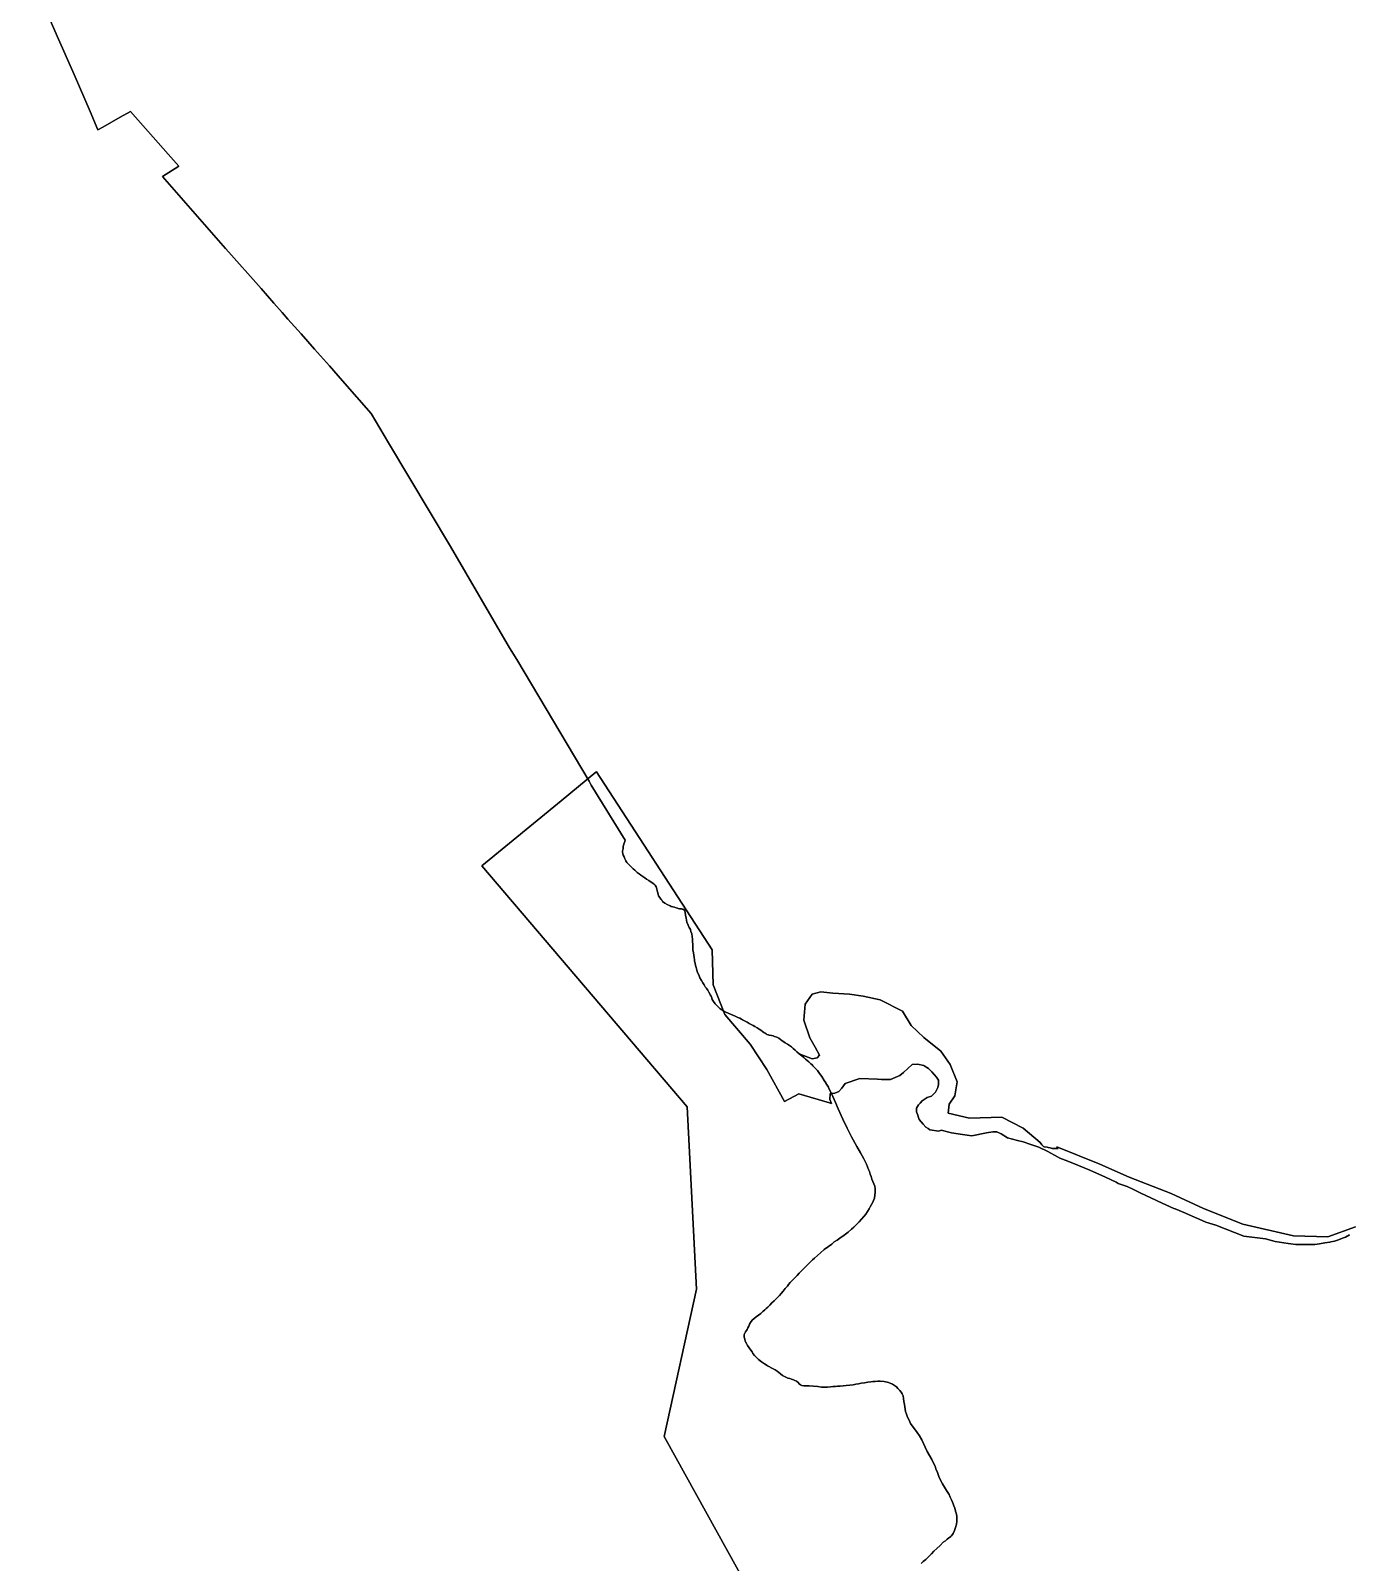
# Model space of a CAD drawing. Header units: inches. Extents: x 11258954 to 11313122, y 3645444 to 3695200.
# Drawn here: x 11279026 to 11282237, y 3667935 to 3671668 of the extents above; entities that cross this region are included whole.
import ezdxf

# ---------------------------------------------------------------- set-up
doc = ezdxf.new("R2010")
doc.units = ezdxf.units.IN
doc.header["$MEASUREMENT"] = 0
doc.layers.add('AnnexationHistory', color=183, linetype='Continuous')
doc.layers.add('ZipCode', color=108, linetype='Continuous')

msp = doc.modelspace()

# ---------------------------------------------------------------- linework, layer by layer
at = {"layer": 'AnnexationHistory'}
for points in [[(11282254.058, 3668752.615, 0), (11282187.214, 3668728.742, 0), (11282103.6595, 3668731.1295, 0), (11281979.521, 3668759.7765, 0), (11281884.03, 3668797.973, 0), (11281805.25, 3668833.782, 0), (11281702.597, 3668874.366, 0), (11281630.9785, 3668905.4005, 0), (11281526.65, 3668948.1, 100), (11281530.2, 3668943.65, 100), (11281526.75, 3668943.7, 100), (11281515.2, 3668943.9, 100), (11281510.6, 3668945.85, 100), (11281505.8, 3668946, 100), (11281503, 3668947.45, 100), (11281495.7, 3668947.75, 100), (11281493.85, 3668948.8, 100), (11281489.9, 3668953, 100), (11281486.1, 3668958.8, 100), (11281444.771, 3668993.7295, 0), (11281392.251, 3669019.9895, 0), (11281313.471, 3669017.6025, 0), (11281262.1445, 3669029.539, 0), (11281264.532, 3669052.218, 0), (11281277.662, 3669072.51, 0), (11281283.63, 3669105.9315, 0), (11281266.919, 3669148.9025, 0), (11281244.24, 3669181.131, 0), (11281202.4625, 3669214.5525, 0), (11281171.428, 3669243.2, 0), (11281150.7695, 3669278.7665, 100), (11281096.229, 3669306.463, 0), (11281054.4515, 3669314.8185, 0), (11281021.0295, 3669319.593, 0), (11280980.446, 3669321.98, 0), (11280951.7985, 3669325.561, 0), (11280930.313, 3669319.593, 0), (11280913.602, 3669295.72, 0), (11280910.021, 3669256.33, 0), (11280924.345, 3669213.359, 0), (11280937.475, 3669190.68, 0), (11280948.2175, 3669171.582, 0), (11280942.2495, 3669164.42, 0), (11280930.313, 3669162.0325, 0), (11280899, 3669174.5, 0), (11280893, 3669179.5, 0), (11280889, 3669183.75, 0), (11280884, 3669187.5, 0), (11280880, 3669191.25, 0), (11280875, 3669194.5, 0), (11280870, 3669197.75, 0), (11280865, 3669201, 0), (11280861, 3669203.75, 0), (11280857, 3669206.5, 0), (11280853, 3669209.5, 0), (11280849, 3669212.5, 0), (11280844, 3669215.5, 0), (11280839, 3669217, 0), (11280835, 3669218.25, 0), (11280831, 3669219, 0), (11280826, 3669220, 0), (11280824, 3669221, 0), (11280823, 3669221, 0), (11280820, 3669222, 0), (11280818, 3669223.25, 0), (11280816, 3669224.5, 0), (11280813, 3669226.75, 0), (11280809, 3669229.25, 0), (11280805, 3669232, 0), (11280801, 3669235, 0), (11280796, 3669238, 0), (11280791, 3669240.75, 0), (11280787, 3669243.25, 0), (11280782, 3669245.75, 0), (11280777, 3669248.5, 0), (11280772, 3669251.5, 0), (11280767, 3669254, 0), (11280764, 3669255.75, 0), (11280761, 3669257, 0), (11280758, 3669259, 0), (11280754, 3669261, 0), (11280749, 3669263, 0), (11280743, 3669266, 0), (11280737, 3669268.75, 0), (11280731, 3669271.25, 0), (11280726, 3669273.75, 0), (11280720, 3669276.25, 0), (11280715, 3669278.75, 0), (11280710, 3669281.5, 0), (11280706, 3669284, 0), (11280703, 3669287.25, 0), (11280699, 3669291.5, 0), (11280694, 3669296.5, 0), (11280690, 3669302, 0), (11280687, 3669306.5, 0), (11280686, 3669311, 0), (11280684, 3669315, 0), (11280682, 3669318.5, 0), (11280682, 3669319.25, 0), (11280679, 3669324.5, 0), (11280676, 3669329.5, 0), (11280673, 3669334, 0), (11280673, 3669334.25, 0), (11280670, 3669338, 0), (11280667, 3669342.25, 0), (11280664, 3669347.5, 0), (11280661, 3669353.5, 0), (11280657, 3669360, 0), (11280654, 3669367, 0), (11280651, 3669372.75, 0), (11280649, 3669378.5, 0), (11280648, 3669384.75, 0), (11280646, 3669390, 0), (11280645, 3669395.25, 0), (11280644, 3669400.5, 0), (11280644, 3669404.75, 0), (11280643, 3669409.5, 0), (11280642, 3669415, 0), (11280641, 3669421, 0), (11280640, 3669428, 0), (11280640, 3669435.5, 0), (11280640, 3669441.75, 0), (11280639, 3669447.5, 0), (11280639, 3669453.75, 0), (11280638, 3669460, 0), (11280637, 3669466.5, 0), (11280635, 3669472.5, 0), (11280634, 3669477.25, 0), (11280631, 3669482.5, 0), (11280628, 3669488.25, 0), (11280625, 3669495.5, 0), (11280623, 3669505, 0), (11280622, 3669512.75, 0), (11280621, 3669519.5, 0), (11280619, 3669524.5, 0), (11280615, 3669527, 0), (11280614, 3669527.25, 0), (11280612, 3669527.5, 0), (11280611, 3669527.5, 0), (11280609, 3669527.5, 0), (11280607, 3669527.75, 0), (11280604, 3669528.5, 0), (11280602, 3669529.25, 0), (11280599, 3669530.25, 0), (11280595, 3669531.5, 0), (11280591, 3669532.5, 0), (11280587, 3669533.5, 0), (11280584, 3669535, 0), (11280577, 3669538.25, 0), (11280571, 3669542, 0), (11280566, 3669546, 0), (11280564, 3669549.25, 0), (11280563, 3669550.5, 0), (11280562, 3669551.75, 0), (11280560, 3669553.5, 0), (11280559, 3669555.25, 0), (11280556, 3669559.25, 0), (11280555, 3669563, 0), (11280554, 3669567, 0), (11280553, 3669571.5, 0), (11280552, 3669576.5, 0), (11280550, 3669581.25, 0), (11280548, 3669585.25, 0), (11280545, 3669587.75, 0), (11280543, 3669589.5, 0), (11280540, 3669592, 0), (11280536, 3669594.5, 0), (11280532, 3669597.25, 0), (11280527, 3669600.5, 0), (11280523, 3669603.5, 0), (11280518, 3669606.5, 0), (11280513, 3669609.75, 0), (11280509, 3669613, 0), (11280504, 3669616.25, 0), (11280501, 3669619.5, 0), (11280498, 3669622, 0), (11280494, 3669625, 0), (11280490, 3669629, 0), (11280486, 3669633, 0), (11280482, 3669637.5, 0), (11280479, 3669641, 0), (11280476, 3669645, 0), (11280474, 3669649.5, 0), (11280472, 3669654.5, 0), (11280470, 3669658.5, 0), (11280469, 3669662.5, 0), (11280468, 3669666, 0), (11280468, 3669668.5, 0), (11280469, 3669671.25, 0), (11280470, 3669675, 0), (11280470, 3669676.5, 0), (11280470, 3669679, 0), (11280471, 3669683.25, 0), (11280472, 3669687.5, 0), (11280474, 3669691.5, 0), (11280475, 3669695.25, 0), (11280392, 3669829.5, 0), (11280387, 3669838.75, 0), (11280211, 3670135, 0), (11280193, 3670163.75, 0), (11280049, 3670411, 0), (11279898, 3670663.5, 0), (11279856, 3670735, 0), (11279786, 3670814, 0), (11279754, 3670850.75, 0), (11279718, 3670891.25, 0), (11279685, 3670929, 0), (11279653, 3670965, 0), (11279639, 3670980.5, 0), (11279619, 3671003.25, 0), (11279588, 3671039, 0), (11279581, 3671046.5, 0), (11279509, 3671128, 0), (11279501, 3671137, 0), (11279347, 3671312, 0), (11279387, 3671337.5, 0), (11279361, 3671366.75, 0), (11279269, 3671471, 0), (11279244, 3671456.5, 0), (11279223, 3671444.5, 0), (11279202, 3671432.75, 0), (11279190, 3671426, 0), (11279171, 3671471, 0), (11279132, 3671561, 0), (11279091, 3671654.5, 0), (11279026, 3671804, 0)], [(11279026, 3671804, 0), (11279091, 3671654.5, 0), (11279132, 3671561, 0), (11279171, 3671471, 0), (11279190, 3671426, 0), (11279202, 3671432.75, 0), (11279223, 3671444.5, 0), (11279244, 3671456.5, 0), (11279269, 3671471, 0), (11279361, 3671366.75, 0), (11279387, 3671337.5, 0), (11279347, 3671312, 0), (11279501, 3671137, 0), (11279509, 3671128, 0), (11279581, 3671046.5, 0), (11279588, 3671039, 0), (11279619, 3671003.25, 0), (11279639, 3670980.5, 0), (11279653, 3670965, 0), (11279685, 3670929, 0), (11279718, 3670891.25, 0), (11279754, 3670850.75, 0), (11279786, 3670814, 0), (11279856, 3670735, 0), (11279898, 3670663.5, 0), (11280049, 3670411, 0), (11280193, 3670163.75, 0), (11280211, 3670135, 0), (11280387, 3669838.75, 0), (11280392, 3669829.5, 0), (11280475, 3669695.25, 0), (11280474, 3669691.5, 0), (11280472, 3669687.5, 0), (11280471, 3669683.25, 0), (11280470, 3669679, 0), (11280470, 3669676.5, 0), (11280470, 3669675, 0), (11280469, 3669671.25, 0), (11280468, 3669668.5, 0), (11280468, 3669666, 0), (11280469, 3669662.5, 0), (11280470, 3669658.5, 0), (11280472, 3669654.5, 0), (11280474, 3669649.5, 0), (11280476, 3669645, 0), (11280479, 3669641, 0), (11280482, 3669637.5, 0), (11280486, 3669633, 0), (11280490, 3669629, 0), (11280494, 3669625, 0), (11280498, 3669622, 0), (11280501, 3669619.5, 0), (11280504, 3669616.25, 0), (11280509, 3669613, 0), (11280513, 3669609.75, 0), (11280518, 3669606.5, 0), (11280523, 3669603.5, 0), (11280527, 3669600.5, 0), (11280532, 3669597.25, 0), (11280536, 3669594.5, 0), (11280540, 3669592, 0), (11280543, 3669589.5, 0), (11280545, 3669587.75, 0), (11280548, 3669585.25, 0), (11280550, 3669581.25, 0), (11280552, 3669576.5, 0), (11280553, 3669571.5, 0), (11280554, 3669567, 0), (11280555, 3669563, 0), (11280556, 3669559.25, 0), (11280559, 3669555.25, 0), (11280560, 3669553.5, 0), (11280562, 3669551.75, 0), (11280563, 3669550.5, 0), (11280564, 3669549.25, 0), (11280566, 3669546, 0), (11280571, 3669542, 0), (11280577, 3669538.25, 0), (11280584, 3669535, 0), (11280587, 3669533.5, 0), (11280591, 3669532.5, 0), (11280595, 3669531.5, 0), (11280599, 3669530.25, 0), (11280602, 3669529.25, 0), (11280604, 3669528.5, 0), (11280607, 3669527.75, 0), (11280609, 3669527.5, 0), (11280611, 3669527.5, 0), (11280612, 3669527.5, 0), (11280614, 3669527.25, 0), (11280615, 3669527, 0), (11280619, 3669524.5, 0), (11280621, 3669519.5, 0), (11280622, 3669512.75, 0), (11280623, 3669505, 0), (11280625, 3669495.5, 0), (11280628, 3669488.25, 0), (11280631, 3669482.5, 0), (11280634, 3669477.25, 0), (11280635, 3669472.5, 0), (11280637, 3669466.5, 0), (11280638, 3669460, 0), (11280639, 3669453.75, 0), (11280639, 3669447.5, 0), (11280640, 3669441.75, 0), (11280640, 3669435.5, 0), (11280640, 3669428, 0), (11280641, 3669421, 0), (11280642, 3669415, 0), (11280643, 3669409.5, 0), (11280644, 3669404.75, 0), (11280644, 3669400.5, 0), (11280645, 3669395.25, 0), (11280646, 3669390, 0), (11280648, 3669384.75, 0), (11280649, 3669378.5, 0), (11280651, 3669372.75, 0), (11280654, 3669367, 0), (11280657, 3669360, 0), (11280661, 3669353.5, 0), (11280664, 3669347.5, 0), (11280667, 3669342.25, 0), (11280670, 3669338, 0), (11280673, 3669334.25, 0), (11280673, 3669334, 0), (11280676, 3669329.5, 0), (11280679, 3669324.5, 0), (11280682, 3669319.25, 0), (11280682, 3669318.5, 0), (11280684, 3669315, 0), (11280686, 3669311, 0), (11280687, 3669306.5, 0), (11280690, 3669302, 0), (11280694, 3669296.5, 0), (11280699, 3669291.5, 0), (11280703, 3669287.25, 0), (11280706, 3669284, 0), (11280710, 3669281.5, 0), (11280715, 3669278.75, 0), (11280720, 3669276.25, 0), (11280726, 3669273.75, 0), (11280731, 3669271.25, 0), (11280737, 3669268.75, 0), (11280743, 3669266, 0), (11280749, 3669263, 0), (11280754, 3669261, 0), (11280758, 3669259, 0), (11280761, 3669257, 0), (11280764, 3669255.75, 0), (11280767, 3669254, 0), (11280772, 3669251.5, 0), (11280777, 3669248.5, 0), (11280782, 3669245.75, 0), (11280787, 3669243.25, 0), (11280791, 3669240.75, 0), (11280796, 3669238, 0), (11280801, 3669235, 0), (11280805, 3669232, 0), (11280809, 3669229.25, 0), (11280813, 3669226.75, 0), (11280816, 3669224.5, 0), (11280818, 3669223.25, 0), (11280820, 3669222, 0), (11280823, 3669221, 0), (11280824, 3669221, 0), (11280826, 3669220, 0), (11280831, 3669219, 0), (11280835, 3669218.25, 0), (11280839, 3669217, 0), (11280844, 3669215.5, 0), (11280849, 3669212.5, 0), (11280853, 3669209.5, 0), (11280857, 3669206.5, 0), (11280861, 3669203.75, 0), (11280865, 3669201, 0), (11280870, 3669197.75, 0), (11280875, 3669194.5, 0), (11280880, 3669191.25, 0), (11280884, 3669187.5, 0), (11280889, 3669183.75, 0), (11280893, 3669179.5, 0), (11280899, 3669174.5, 0), (11280905, 3669169.5, 0), (11280910, 3669165.25, 0), (11280914, 3669161.5, 0), (11280918, 3669158.5, 0), (11280922, 3669155, 0), (11280927, 3669150.25, 0), (11280930, 3669147.5, 0), (11280932, 3669145.25, 0), (11280936, 3669141.5, 0), (11280938, 3669139.75, 0), (11280943, 3669133.5, 0), (11280948, 3669126.75, 0), (11280954, 3669119, 0), (11280960, 3669109.75, 0), (11280964, 3669103.5, 0), (11280964, 3669103.25, 0), (11280967, 3669097.75, 0), (11280970, 3669093, 0), (11280971, 3669090.25, 0), (11280975, 3669082.75, 0), (11280981, 3669070.75, 0), (11280987, 3669056, 0), (11280994, 3669040.5, 0), (11281005, 3669015.5, 0), (11281016, 3668993.5, 0), (11281026, 3668972.5, 0), (11281039, 3668949, 0), (11281048, 3668933.5, 0), (11281056, 3668919, 0), (11281063, 3668905.25, 0), (11281068, 3668892.75, 0), (11281070, 3668887.5, 0), (11281072, 3668881.5, 0), (11281074, 3668875.25, 0), (11281076, 3668869.25, 0), (11281078, 3668863.5, 0), (11281081, 3668858, 0), (11281083, 3668852.25, 0), (11281084, 3668845.75, 0), (11281084, 3668837.75, 0), (11281083, 3668830, 0), (11281082, 3668823, 0), (11281080, 3668817.25, 0), (11281078, 3668812.75, 0), (11281075, 3668807.5, 0), (11281072, 3668802, 0), (11281069, 3668796.5, 0), (11281065, 3668790, 0), (11281061, 3668784, 0), (11281057, 3668778.75, 0), (11281056, 3668778, 0), (11281051, 3668771.5, 0), (11281045, 3668765.5, 0), (11281040, 3668760, 0), (11281035, 3668755.5, 0), (11281032, 3668752, 0), (11281026, 3668747, 0), (11281018, 3668740.25, 0), (11281008, 3668732.75, 0), (11280998, 3668725.5, 0), (11280991, 3668720.5, 0), (11280984, 3668716, 0), (11280978, 3668711, 0), (11280970, 3668705.25, 0), (11280960, 3668697.5, 0), (11280951, 3668690, 0), (11280943, 3668683, 0), (11280936, 3668677, 0), (11280931, 3668672.25, 0), (11280925, 3668666.25, 0), (11280918, 3668659.5, 0), (11280912, 3668653.25, 0), (11280908, 3668648.75, 0), (11280903, 3668644.25, 0), (11280899, 3668639.75, 0), (11280894, 3668634.75, 0), (11280888, 3668628.5, 0), (11280882, 3668622.5, 0), (11280877, 3668617, 0), (11280873, 3668612.75, 0), (11280870, 3668608.5, 0), (11280865, 3668602.75, 0), (11280860, 3668596.5, 0), (11280855, 3668590.5, 0), (11280851, 3668586, 0), (11280847, 3668581.75, 0), (11280843, 3668577.5, 0), (11280838, 3668573, 0), (11280832, 3668567.5, 0), (11280827, 3668562.25, 0), (11280822, 3668557.5, 0), (11280818, 3668553.75, 0), (11280815, 3668550.5, 0), (11280810, 3668546.5, 0), (11280805, 3668542, 0), (11280800, 3668537.5, 0), (11280794, 3668533.5, 0), (11280789, 3668529.5, 0), (11280784, 3668525.25, 0), (11280780, 3668520, 0), (11280778, 3668515.5, 0), (11280776, 3668510.75, 0), (11280774, 3668506.5, 0), (11280772, 3668503, 0), (11280770, 3668500.5, 0), (11280768, 3668497.5, 0), (11280766, 3668494, 0), (11280765, 3668490.25, 0), (11280765, 3668484.5, 0), (11280766, 3668479, 0), (11280767, 3668474, 0), (11280770, 3668469, 0), (11280773, 3668463.5, 0), (11280777, 3668457.75, 0), (11280781, 3668452.5, 0), (11280784, 3668448.5, 0), (11280786, 3668444.5, 0), (11280790, 3668439.75, 0), (11280795, 3668434.75, 0), (11280800, 3668430, 0), (11280807, 3668423.75, 0), (11280814, 3668418.75, 0), (11280821, 3668414.75, 0), (11280821, 3668414.5, 0), (11280827, 3668411.5, 0), (11280829, 3668410.5, 0), (11280834, 3668407.5, 0), (11280840, 3668404.25, 0), (11280845, 3668401, 0), (11280849, 3668398, 0), (11280853, 3668394.5, 0), (11280858, 3668391, 0), (11280865, 3668387.5, 0), (11280871, 3668384.5, 0), (11280876, 3668383, 0), (11280880, 3668381.5, 0), (11280885, 3668380.25, 0), (11280888, 3668378.75, 0), (11280892, 3668376.5, 0), (11280896, 3668373.5, 0), (11280899, 3668370.5, 0), (11280902, 3668368, 0), (11280905, 3668366, 0), (11280910, 3668365.25, 0), (11280916, 3668365.25, 0), (11280923, 3668365.25, 0), (11280934, 3668364.75, 0), (11280944, 3668363.5, 0), (11280953, 3668362.5, 0), (11280962, 3668362, 0), (11280968, 3668362, 0), (11280975, 3668362.75, 0), (11280981, 3668363.5, 0), (11280987, 3668364, 0), (11280992, 3668364.5, 0), (11280999, 3668365, 0), (11281006, 3668365.5, 0), (11281013, 3668366, 0), (11281022, 3668367, 0), (11281030, 3668368.25, 0), (11281037, 3668369.5, 0), (11281043, 3668370.75, 0), (11281050, 3668372, 0), (11281058, 3668373, 0), (11281066, 3668374.25, 0), (11281073, 3668375.25, 0), (11281078, 3668375.75, 0), (11281084, 3668376, 0), (11281090, 3668376.5, 0), (11281096, 3668376.75, 0), (11281106, 3668375.75, 0), (11281116, 3668373.75, 0), (11281126, 3668369.75, 0), (11281136, 3668362.75, 0), (11281139, 3668359, 0), (11281140, 3668358.25, 0), (11281144, 3668354, 0), (11281147, 3668350, 0), (11281150, 3668346.25, 0), (11281152, 3668340.75, 0), (11281153, 3668334.25, 0), (11281154, 3668327, 0), (11281155, 3668320, 0), (11281156, 3668314.25, 0), (11281157, 3668308.75, 0), (11281158, 3668303, 0), (11281160, 3668296.25, 0), (11281163, 3668289.5, 0), (11281166, 3668283.25, 0), (11281168, 3668278, 0), (11281170, 3668274, 0), (11281174, 3668268, 0), (11281180, 3668260.5, 0), (11281186, 3668252, 0), (11281192, 3668243.5, 0), (11281198, 3668234.25, 0), (11281202, 3668225, 0), (11281206, 3668215.75, 0), (11281211, 3668205.5, 0), (11281216, 3668195.5, 0), (11281222, 3668185.75, 0), (11281226, 3668177.25, 0), (11281230, 3668170, 0), (11281232, 3668163, 0), (11281236, 3668154.25, 0), (11281239, 3668144.75, 0), (11281243, 3668135.75, 0), (11281248, 3668126.75, 0), (11281253, 3668118.5, 0), (11281258, 3668110.25, 0), (11281264, 3668100.5, 0), (11281267, 3668094, 0), (11281270, 3668087.75, 0), (11281272, 3668082, 0), (11281274, 3668078, 0), (11281276, 3668073.5, 0), (11281278, 3668067.25, 0), (11281280, 3668060.25, 0), (11281282, 3668053, 0), (11281283, 3668047, 0), (11281283, 3668041, 0), (11281283, 3668035, 0), (11281282, 3668028.75, 0), (11281280, 3668020.5, 0), (11281277, 3668012.75, 0), (11281274, 3668005.5, 0), (11281270, 3668000.25, 0), (11281268, 3667998.75, 0), (11281263, 3667994.5, 0), (11281259, 3667991.5, 0), (11281255, 3667988, 0), (11281250, 3667984.25, 0), (11281242, 3667976.5, 0), (11281234, 3667969.5, 0), (11281227, 3667962.5, 0), (11281221, 3667955.75, 0), (11281214, 3667948.75, 0), (11281207, 3667942.5, 0), (11281201, 3667937.75, 0), (11281196, 3667933, 0)], [(11281196, 3667933, 0), (11281201, 3667937.75, 0), (11281207, 3667942.5, 0), (11281214, 3667948.75, 0), (11281221, 3667955.75, 0), (11281227, 3667962.5, 0), (11281234, 3667969.5, 0), (11281242, 3667976.5, 0), (11281250, 3667984.25, 0), (11281255, 3667988, 0), (11281259, 3667991.5, 0), (11281263, 3667994.5, 0), (11281268, 3667998.75, 0), (11281270, 3668000.25, 0), (11281274, 3668005.5, 0), (11281277, 3668012.75, 0), (11281280, 3668020.5, 0), (11281282, 3668028.75, 0), (11281283, 3668035, 0), (11281283, 3668041, 0), (11281283, 3668047, 0), (11281282, 3668053, 0), (11281280, 3668060.25, 0), (11281278, 3668067.25, 0), (11281276, 3668073.5, 0), (11281274, 3668078, 0), (11281272, 3668082, 0), (11281270, 3668087.75, 0), (11281267, 3668094, 0), (11281264, 3668100.5, 0), (11281258, 3668110.25, 0), (11281253, 3668118.5, 0), (11281248, 3668126.75, 0), (11281243, 3668135.75, 0), (11281239, 3668144.75, 0), (11281236, 3668154.25, 0), (11281232, 3668163, 0), (11281230, 3668170, 0), (11281226, 3668177.25, 0), (11281222, 3668185.75, 0), (11281216, 3668195.5, 0), (11281211, 3668205.5, 0), (11281206, 3668215.75, 0), (11281202, 3668225, 0), (11281198, 3668234.25, 0), (11281192, 3668243.5, 0), (11281186, 3668252, 0), (11281180, 3668260.5, 0), (11281174, 3668268, 0), (11281170, 3668274, 0), (11281168, 3668278, 0), (11281166, 3668283.25, 0), (11281163, 3668289.5, 0), (11281160, 3668296.25, 0), (11281158, 3668303, 0), (11281157, 3668308.75, 0), (11281156, 3668314.25, 0), (11281155, 3668320, 0), (11281154, 3668327, 0), (11281153, 3668334.25, 0), (11281152, 3668340.75, 0), (11281150, 3668346.25, 0), (11281147, 3668350, 0), (11281144, 3668354, 0), (11281140, 3668358.25, 0), (11281139, 3668359, 0), (11281136, 3668362.75, 0), (11281126, 3668369.75, 0), (11281116, 3668373.75, 0), (11281106, 3668375.75, 0), (11281096, 3668376.75, 0), (11281090, 3668376.5, 0), (11281084, 3668376, 0), (11281078, 3668375.75, 0), (11281073, 3668375.25, 0), (11281066, 3668374.25, 0), (11281058, 3668373, 0), (11281050, 3668372, 0), (11281043, 3668370.75, 0), (11281037, 3668369.5, 0), (11281030, 3668368.25, 0), (11281022, 3668367, 0), (11281013, 3668366, 0), (11281006, 3668365.5, 0), (11280999, 3668365, 0), (11280992, 3668364.5, 0), (11280987, 3668364, 0), (11280981, 3668363.5, 0), (11280975, 3668362.75, 0), (11280968, 3668362, 0), (11280962, 3668362, 0), (11280953, 3668362.5, 0), (11280944, 3668363.5, 0), (11280934, 3668364.75, 0), (11280923, 3668365.25, 0), (11280916, 3668365.25, 0), (11280910, 3668365.25, 0), (11280905, 3668366, 0), (11280902, 3668368, 0), (11280899, 3668370.5, 0), (11280896, 3668373.5, 0), (11280892, 3668376.5, 0), (11280888, 3668378.75, 0), (11280885, 3668380.25, 0), (11280880, 3668381.5, 0), (11280876, 3668383, 0), (11280871, 3668384.5, 0), (11280865, 3668387.5, 0), (11280858, 3668391, 0), (11280853, 3668394.5, 0), (11280849, 3668398, 0), (11280845, 3668401, 0), (11280840, 3668404.25, 0), (11280834, 3668407.5, 0), (11280829, 3668410.5, 0), (11280827, 3668411.5, 0), (11280821, 3668414.5, 0), (11280821, 3668414.75, 0), (11280814, 3668418.75, 0), (11280807, 3668423.75, 0), (11280800, 3668430, 0), (11280795, 3668434.75, 0), (11280790, 3668439.75, 0), (11280786, 3668444.5, 0), (11280784, 3668448.5, 0), (11280781, 3668452.5, 0), (11280777, 3668457.75, 0), (11280773, 3668463.5, 0), (11280770, 3668469, 0), (11280767, 3668474, 0), (11280766, 3668479, 0), (11280765, 3668484.5, 0), (11280765, 3668490.25, 0), (11280766, 3668494, 0), (11280768, 3668497.5, 0), (11280770, 3668500.5, 0), (11280772, 3668503, 0), (11280774, 3668506.5, 0), (11280776, 3668510.75, 0), (11280778, 3668515.5, 0), (11280780, 3668520, 0), (11280784, 3668525.25, 0), (11280789, 3668529.5, 0), (11280794, 3668533.5, 0), (11280800, 3668537.5, 0), (11280805, 3668542, 0), (11280810, 3668546.5, 0), (11280815, 3668550.5, 0), (11280818, 3668553.75, 0), (11280822, 3668557.5, 0), (11280827, 3668562.25, 0), (11280832, 3668567.5, 0), (11280838, 3668573, 0), (11280843, 3668577.5, 0), (11280847, 3668581.75, 0), (11280851, 3668586, 0), (11280855, 3668590.5, 0), (11280860, 3668596.5, 0), (11280865, 3668602.75, 0), (11280870, 3668608.5, 0), (11280873, 3668612.75, 0), (11280877, 3668617, 0), (11280882, 3668622.5, 0), (11280888, 3668628.5, 0), (11280894, 3668634.75, 0), (11280899, 3668639.75, 0), (11280903, 3668644.25, 0), (11280908, 3668648.75, 0), (11280912, 3668653.25, 0), (11280918, 3668659.5, 0), (11280925, 3668666.25, 0), (11280931, 3668672.25, 0), (11280936, 3668677, 0), (11280943, 3668683, 0), (11280951, 3668690, 0), (11280960, 3668697.5, 0), (11280970, 3668705.25, 0), (11280978, 3668711, 0), (11280984, 3668716, 0), (11280991, 3668720.5, 0), (11280998, 3668725.5, 0), (11281008, 3668732.75, 0), (11281018, 3668740.25, 0), (11281026, 3668747, 0), (11281032, 3668752, 0), (11281035, 3668755.5, 0), (11281040, 3668760, 0), (11281045, 3668765.5, 0), (11281051, 3668771.5, 0), (11281056, 3668778, 0), (11281057, 3668778.75, 0), (11281061, 3668784, 0), (11281065, 3668790, 0), (11281069, 3668796.5, 0), (11281072, 3668802, 0), (11281075, 3668807.5, 0), (11281078, 3668812.75, 0), (11281080, 3668817.25, 0), (11281082, 3668823, 0), (11281083, 3668830, 0), (11281084, 3668837.75, 0), (11281084, 3668845.75, 0), (11281083, 3668852.25, 0), (11281081, 3668858, 0), (11281078, 3668863.5, 0), (11281076, 3668869.25, 0), (11281074, 3668875.25, 0), (11281072, 3668881.5, 0), (11281070, 3668887.5, 0), (11281068, 3668892.75, 0), (11281063, 3668905.25, 0), (11281056, 3668919, 0), (11281048, 3668933.5, 0), (11281039, 3668949, 0), (11281026, 3668972.5, 0), (11281016, 3668993.5, 0), (11281005, 3669015.5, 0), (11280994, 3669040.5, 0), (11280987, 3669056, 0), (11280981, 3669070.75, 0), (11280975, 3669082.75, 0), (11280971, 3669090.25, 0), (11280970, 3669093, 0), (11280967, 3669097.75, 0), (11280964, 3669103.25, 0), (11280964, 3669103.5, 0), (11280960, 3669109.75, 0), (11280954, 3669119, 0), (11280948, 3669126.75, 0), (11280943, 3669133.5, 0), (11280938, 3669139.75, 0), (11280936, 3669141.5, 0), (11280932, 3669145.25, 0), (11280930, 3669147.5, 0), (11280927, 3669150.25, 0), (11280922, 3669155, 0), (11280918, 3669158.5, 0), (11280914, 3669161.5, 0), (11280910, 3669165.25, 0), (11280905, 3669169.5, 0), (11280899, 3669174.5, 0), (11280930.313, 3669162.0325, 0), (11280942.2495, 3669164.42, 0), (11280948.2175, 3669171.582, 0), (11280937.475, 3669190.68, 0), (11280924.345, 3669213.359, 0), (11280910.021, 3669256.33, 0), (11280913.602, 3669295.72, 0), (11280930.313, 3669319.593, 0), (11280951.7985, 3669325.561, 0), (11280980.446, 3669321.98, 0), (11281021.0295, 3669319.593, 0), (11281054.4515, 3669314.8185, 0), (11281096.229, 3669306.463, 0), (11281150.7695, 3669278.7665, 100), (11281171.428, 3669243.2, 0), (11281202.4625, 3669214.5525, 0), (11281244.24, 3669181.131, 0), (11281266.919, 3669148.9025, 0), (11281283.63, 3669105.9315, 0), (11281277.662, 3669072.51, 0), (11281264.532, 3669052.218, 0), (11281262.1445, 3669029.539, 0), (11281313.471, 3669017.6025, 0), (11281392.251, 3669019.9895, 0), (11281444.771, 3668993.7295, 0), (11281486.1, 3668958.8, 100), (11281489.9, 3668953, 100), (11281493.85, 3668948.8, 100), (11281495.7, 3668947.75, 100), (11281503, 3668947.45, 100), (11281505.8, 3668946, 100), (11281510.6, 3668945.85, 100), (11281515.2, 3668943.9, 100), (11281526.75, 3668943.7, 100), (11281530.2, 3668943.65, 100), (11281526.65, 3668948.1, 100), (11281630.9785, 3668905.4005, 0), (11281702.597, 3668874.366, 0), (11281805.25, 3668833.782, 0), (11281884.03, 3668797.973, 0), (11281979.521, 3668759.7765, 0), (11282103.6595, 3668731.1295, 0), (11282187.214, 3668728.742, 0), (11282254.058, 3668752.615, 0)]]:
    msp.add_polyline3d(points, dxfattribs=at)
at = {"layer": 'ZipCode'}
for points in [[(11280825.3915, 3667780.136, 0), (11280569.6345, 3668242.4585, 0), (11280648.3945, 3668601.2355, 0), (11280626.055, 3669045.5445, 0), (11280125.2885, 3669632.2415, 0), (11280318.428, 3669790.8195, 0), (11280403.228, 3669860.4445, 0), (11280404.9895, 3669861.891, 0), (11280687.104, 3669427.621, 0), (11280688.9715, 3669342.6415, 0), (11280717.253, 3669269.949, 0), (11280779.276, 3669197.99, 0), (11280819.8455, 3669136.126, 0), (11280862.666, 3669058.104, 0), (11280897.8985, 3669077.0425, 0), (11280972.7275, 3669054.993, 0), (11280977.6595, 3669053.54, 0), (11280973.6835, 3669063.625, 0), (11280973.896, 3669077.7065, 0), (11280985.6585, 3669078.9, 0), (11280995.2585, 3669083.05, 0), (11281002.5085, 3669090.975, 0), (11281011.1585, 3669102.55, 0), (11281046.3585, 3669114.35, 0), (11281089.7335, 3669112.5, 0), (11281099.1815, 3669112.15, 0), (11281110.6585, 3669111.725, 0), (11281112.2035, 3669111.798, 0), (11281121.2585, 3669112.225, 0), (11281143.7085, 3669121.825, 0), (11281153.2835, 3669129.35, 0), (11281163.7835, 3669138.525, 0), (11281173.9585, 3669148.325, 0), (11281186.9335, 3669149.575, 0), (11281202.5085, 3669145.675, 0), (11281203.424, 3669145.153, 0), (11281214.2085, 3669139, 0), (11281222.3585, 3669130.375, 0), (11281233.5835, 3669117.675, 0), (11281238.2585, 3669110.6, 0), (11281238.0835, 3669100.025, 0), (11281236.6585, 3669092.15, 0), (11281230.8835, 3669081.275, 0), (11281221.1085, 3669071.4, 0), (11281210.6585, 3669068.225, 0), (11281198.1085, 3669059.95, 0), (11281193.3555, 3669054.5385, 0), (11281189.8085, 3669050.5, 0), (11281184.3585, 3669042.125, 0), (11281184.8585, 3669033.2, 0), (11281187.5585, 3669025.175, 0), (11281189.4805, 3669019.6615, 0), (11281191.1835, 3669014.775, 0), (11281200.7085, 3669002.975, 0), (11281207.2835, 3668995.625, 0), (11281212.8585, 3668992.825, 0), (11281217.4585, 3668989.475, 0), (11281239.1335, 3668986.35, 0), (11281244.7085, 3668988.675, 0), (11281269.9835, 3668982.15, 0), (11281296.5085, 3668977.925, 0), (11281319.1085, 3668975.05, 0), (11281355.5085, 3668981.925, 0), (11281370.8085, 3668984.825, 0), (11281380.4335, 3668984.325, 0), (11281391.0585, 3668979.575, 0), (11281406.7085, 3668970.15, 0), (11281431.0085, 3668963.35, 0), (11281444.4585, 3668959.725, 0), (11281462.9585, 3668953.45, 0), (11281482.3335, 3668946.9, 0), (11281504.3835, 3668936.4, 0), (11281527.9995, 3668923.522, 0), (11281534, 3668920.25, 0), (11281553, 3668912.75, 0), (11281579, 3668902, 0), (11281607, 3668891.25, 0), (11281645, 3668874, 0), (11281671, 3668861.5, 0), (11281676, 3668858.75, 0), (11281698, 3668851, 0), (11281712, 3668844.75, 0), (11281720, 3668840.75, 0), (11281731, 3668835, 0), (11281768, 3668818.25, 0), (11281773, 3668815.75, 0), (11281812, 3668798, 0), (11281815, 3668796.75, 0), (11281840, 3668786, 0), (11281864, 3668775.5, 0), (11281866, 3668774.5, 0), (11281890, 3668764.5, 0), (11281914, 3668757, 0), (11281982.296, 3668730.291, 0), (11282035, 3668723.5, 0), (11282059, 3668717.25, 0), (11282090, 3668712.5, 0), (11282097, 3668711.25, 0), (11282109, 3668710, 0), (11282121, 3668709.5, 0), (11282133, 3668709.75, 0), (11282141, 3668709.75, 0), (11282145, 3668709.75, 0), (11282155, 3668710.25, 0), (11282167, 3668711.5, 0), (11282180, 3668713.75, 0), (11282192, 3668715.5, 0), (11282194, 3668716, 0), (11282203, 3668717.75, 0), (11282213, 3668721, 0), (11282223, 3668725, 0), (11282230, 3668728, 0), (11282240, 3668733.25, 0)], [(11282240, 3668733.25, 0), (11282230, 3668728, 0), (11282223, 3668725, 0), (11282213, 3668721, 0), (11282203, 3668717.75, 0), (11282194, 3668716, 0), (11282192, 3668715.5, 0), (11282180, 3668713.75, 0), (11282167, 3668711.5, 0), (11282155, 3668710.25, 0), (11282145, 3668709.75, 0), (11282141, 3668709.75, 0), (11282133, 3668709.75, 0), (11282121, 3668709.5, 0), (11282109, 3668710, 0), (11282097, 3668711.25, 0), (11282090, 3668712.5, 0), (11282059, 3668717.25, 0), (11282035, 3668723.5, 0), (11281982.296, 3668730.291, 0), (11281914, 3668757, 0), (11281890, 3668764.5, 0), (11281866, 3668774.5, 0), (11281864, 3668775.5, 0), (11281840, 3668786, 0), (11281815, 3668796.75, 0), (11281812, 3668798, 0), (11281773, 3668815.75, 0), (11281768, 3668818.25, 0), (11281731, 3668835, 0), (11281720, 3668840.75, 0), (11281712, 3668844.75, 0), (11281698, 3668851, 0), (11281676, 3668858.75, 0), (11281671, 3668861.5, 0), (11281645, 3668874, 0), (11281607, 3668891.25, 0), (11281579, 3668902, 0), (11281553, 3668912.75, 0), (11281534, 3668920.25, 0), (11281527.9995, 3668923.522, 0), (11281504.3835, 3668936.4, 0), (11281482.3335, 3668946.9, 0), (11281462.9585, 3668953.45, 0), (11281444.4585, 3668959.725, 0), (11281431.0085, 3668963.35, 0), (11281406.7085, 3668970.15, 0), (11281391.0585, 3668979.575, 0), (11281380.4335, 3668984.325, 0), (11281370.8085, 3668984.825, 0), (11281355.5085, 3668981.925, 0), (11281319.1085, 3668975.05, 0), (11281296.5085, 3668977.925, 0), (11281269.9835, 3668982.15, 0), (11281244.7085, 3668988.675, 0), (11281239.1335, 3668986.35, 0), (11281217.4585, 3668989.475, 0), (11281212.8585, 3668992.825, 0), (11281207.2835, 3668995.625, 0), (11281200.7085, 3669002.975, 0), (11281191.1835, 3669014.775, 0), (11281189.4805, 3669019.6615, 0), (11281187.5585, 3669025.175, 0), (11281184.8585, 3669033.2, 0), (11281184.3585, 3669042.125, 0), (11281189.8085, 3669050.5, 0), (11281193.3555, 3669054.5385, 0), (11281198.1085, 3669059.95, 0), (11281210.6585, 3669068.225, 0), (11281221.1085, 3669071.4, 0), (11281230.8835, 3669081.275, 0), (11281236.6585, 3669092.15, 0), (11281238.0835, 3669100.025, 0), (11281238.2585, 3669110.6, 0), (11281233.5835, 3669117.675, 0), (11281222.3585, 3669130.375, 0), (11281214.2085, 3669139, 0), (11281203.424, 3669145.153, 0), (11281202.5085, 3669145.675, 0), (11281186.9335, 3669149.575, 0), (11281173.9585, 3669148.325, 0), (11281163.7835, 3669138.525, 0), (11281153.2835, 3669129.35, 0), (11281143.7085, 3669121.825, 0), (11281121.2585, 3669112.225, 0), (11281112.2035, 3669111.798, 0), (11281110.6585, 3669111.725, 0), (11281099.1815, 3669112.15, 0), (11281089.7335, 3669112.5, 0), (11281046.3585, 3669114.35, 0), (11281011.1585, 3669102.55, 0), (11281002.5085, 3669090.975, 0), (11280995.2585, 3669083.05, 0), (11280985.6585, 3669078.9, 0), (11280973.896, 3669077.7065, 0), (11280973.6835, 3669063.625, 0), (11280977.6595, 3669053.54, 0), (11280972.7275, 3669054.993, 0), (11280897.8985, 3669077.0425, 0), (11280862.666, 3669058.104, 0), (11280819.8455, 3669136.126, 0), (11280779.276, 3669197.99, 0), (11280717.253, 3669269.949, 0), (11280688.9715, 3669342.6415, 0), (11280687.104, 3669427.621, 0), (11280404.9895, 3669861.891, 0), (11280403.228, 3669860.4445, 0), (11280318.428, 3669790.8195, 0), (11280125.2885, 3669632.2415, 0), (11280626.055, 3669045.5445, 0), (11280648.3945, 3668601.2355, 0), (11280569.6345, 3668242.4585, 0), (11280825.3915, 3667780.136, 0)]]:
    msp.add_polyline3d(points, dxfattribs=at)

doc.saveas('drawing.dxf')
